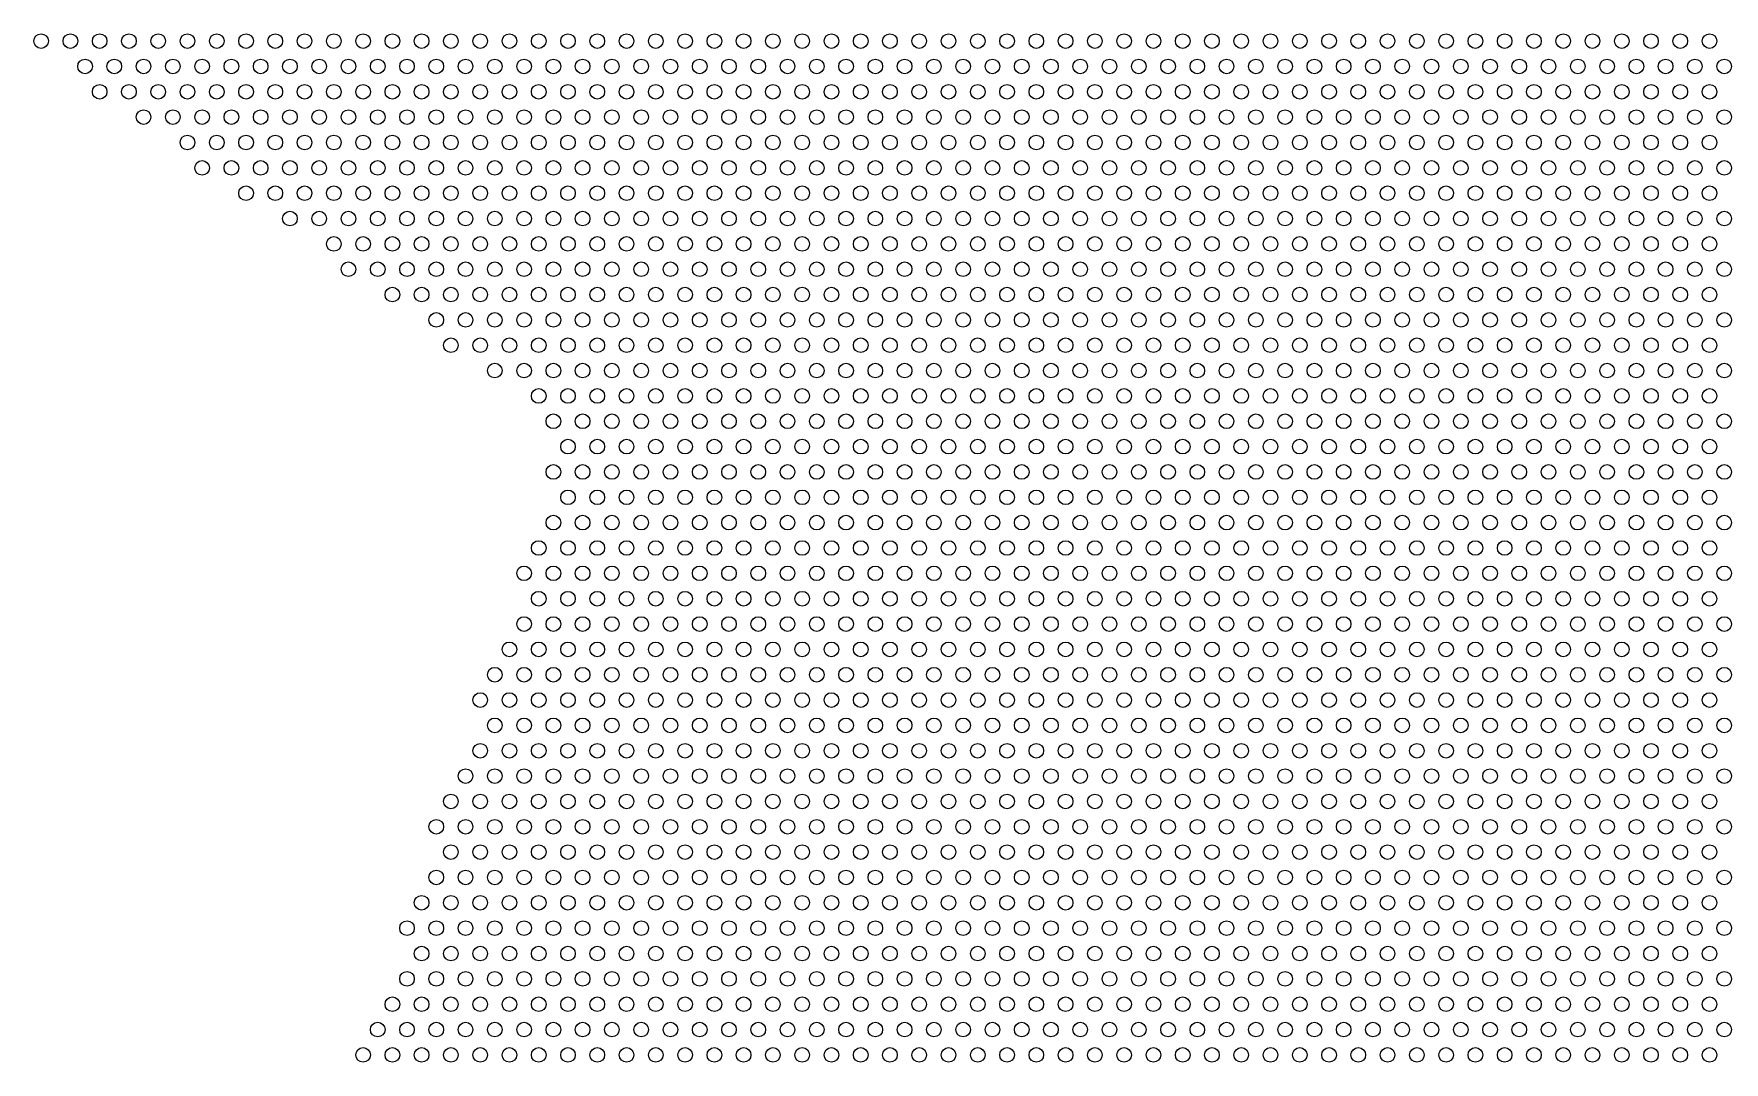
# Model space of a CAD drawing. Header units: millimetres. Extents: x -198 to 198, y 20 to 198.
# Drawn here: x -146.05 to -111.4, y 85.29 to 106.38 of the extents above; entities that cross this region are included whole.
import ezdxf

# ---------------------------------------------------------------- set-up
doc = ezdxf.new("R2010")
doc.units = ezdxf.units.MM
doc.layers.add('MechanicalLayers2', color=7, linetype='Continuous')

msp = doc.modelspace()

# ---------------------------------------------------------------- linework, layer by layer
at = {"layer": 'MechanicalLayers2'}
for centre in [(-145.9, 106.227), (-145.3, 106.227), (-144.7, 106.227), (-144.1, 106.227), (-143.5, 106.227), (-142.9, 106.227), (-142.3, 106.227), (-141.7, 106.227), (-141.1, 106.227), (-140.5, 106.227), (-139.9, 106.227), (-139.3, 106.227), (-138.7, 106.227), (-138.1, 106.227), (-137.5, 106.227), (-136.9, 106.227), (-136.3, 106.227), (-135.7, 106.227), (-135.1, 106.227), (-134.5, 106.227), (-133.9, 106.227), (-133.3, 106.227), (-132.7, 106.227), (-132.1, 106.227), (-131.5, 106.227), (-130.9, 106.227), (-130.3, 106.227), (-129.7, 106.227), (-129.1, 106.227), (-128.5, 106.227), (-127.9, 106.227), (-127.3, 106.227), (-126.7, 106.227), (-126.1, 106.227), (-125.5, 106.227), (-124.9, 106.227), (-124.3, 106.227), (-123.7, 106.227), (-123.1, 106.227), (-122.5, 106.227), (-121.9, 106.227), (-121.3, 106.227), (-120.7, 106.227), (-120.1, 106.227), (-119.5, 106.227), (-118.9, 106.227), (-118.3, 106.227), (-117.7, 106.227), (-117.1, 106.227), (-116.5, 106.227), (-115.9, 106.227), (-115.3, 106.227), (-114.7, 106.227), (-114.1, 106.227), (-113.5, 106.227), (-112.9, 106.227), (-112.3, 106.227), (-111.7, 106.227), (-145, 105.707), (-144.4, 105.707), (-143.8, 105.707), (-143.2, 105.707), (-142.6, 105.707), (-142, 105.707), (-141.4, 105.707), (-140.8, 105.707), (-140.2, 105.707), (-139.6, 105.707), (-139, 105.707), (-138.4, 105.707), (-137.8, 105.707), (-137.2, 105.707), (-136.6, 105.707), (-136, 105.707), (-135.4, 105.707), (-134.8, 105.707), (-134.2, 105.707), (-133.6, 105.707), (-133, 105.707), (-132.4, 105.707), (-131.8, 105.707), (-131.2, 105.707), (-130.6, 105.707), (-130, 105.707), (-129.4, 105.707), (-128.8, 105.707), (-128.2, 105.707), (-127.6, 105.707), (-127, 105.707), (-126.4, 105.707), (-125.8, 105.707), (-125.2, 105.707), (-124.6, 105.707), (-124, 105.707), (-123.4, 105.707), (-122.8, 105.707), (-122.2, 105.707), (-121.6, 105.707), (-121, 105.707), (-120.4, 105.707), (-119.8, 105.707), (-119.2, 105.707), (-118.6, 105.707), (-118, 105.707), (-117.4, 105.707), (-116.8, 105.707), (-116.2, 105.707), (-115.6, 105.707), (-115, 105.707), (-114.4, 105.707), (-113.8, 105.707), (-113.2, 105.707), (-112.6, 105.707), (-112, 105.707), (-111.4, 105.707), (-144.7, 105.187), (-144.1, 105.187), (-143.5, 105.187), (-142.9, 105.187), (-142.3, 105.187), (-141.7, 105.187), (-141.1, 105.187), (-140.5, 105.187), (-139.9, 105.187), (-139.3, 105.187), (-138.7, 105.187), (-138.1, 105.187), (-137.5, 105.187), (-136.9, 105.187), (-136.3, 105.187), (-135.7, 105.187), (-135.1, 105.187), (-134.5, 105.187), (-133.9, 105.187), (-133.3, 105.187), (-132.7, 105.187), (-132.1, 105.187), (-131.5, 105.187), (-130.9, 105.187), (-130.3, 105.187), (-129.7, 105.187), (-129.1, 105.187), (-128.5, 105.187), (-127.9, 105.187), (-127.3, 105.187), (-126.7, 105.187), (-126.1, 105.187), (-125.5, 105.187), (-124.9, 105.187), (-124.3, 105.187), (-123.7, 105.187), (-123.1, 105.187), (-122.5, 105.187), (-121.9, 105.187), (-121.3, 105.187), (-120.7, 105.187), (-120.1, 105.187), (-119.5, 105.187), (-118.9, 105.187), (-118.3, 105.187), (-117.7, 105.187), (-117.1, 105.187), (-116.5, 105.187), (-115.9, 105.187), (-115.3, 105.187), (-114.7, 105.187), (-114.1, 105.187), (-113.5, 105.187), (-112.9, 105.187), (-112.3, 105.187), (-111.7, 105.187), (-143.8, 104.668), (-143.2, 104.668), (-142.6, 104.668), (-142, 104.668), (-141.4, 104.668), (-140.8, 104.668), (-140.2, 104.668), (-139.6, 104.668), (-139, 104.668), (-138.4, 104.668), (-137.8, 104.668), (-137.2, 104.668), (-136.6, 104.668), (-136, 104.668), (-135.4, 104.668), (-134.8, 104.668), (-134.2, 104.668), (-133.6, 104.668), (-133, 104.668), (-132.4, 104.668), (-131.8, 104.668), (-131.2, 104.668), (-130.6, 104.668), (-130, 104.668), (-129.4, 104.668), (-128.8, 104.668), (-128.2, 104.668), (-127.6, 104.668), (-127, 104.668), (-126.4, 104.668), (-125.8, 104.668), (-125.2, 104.668), (-124.6, 104.668), (-124, 104.668), (-123.4, 104.668), (-122.8, 104.668), (-122.2, 104.668), (-121.6, 104.668), (-121, 104.668), (-120.4, 104.668), (-119.8, 104.668), (-119.2, 104.668), (-118.6, 104.668), (-118, 104.668), (-117.4, 104.668), (-116.8, 104.668), (-116.2, 104.668), (-115.6, 104.668), (-115, 104.668), (-114.4, 104.668), (-113.8, 104.668), (-113.2, 104.668), (-112.6, 104.668), (-112, 104.668), (-111.4, 104.668), (-142.9, 104.148), (-142.3, 104.148), (-141.7, 104.148), (-141.1, 104.148), (-140.5, 104.148), (-139.9, 104.148), (-139.3, 104.148), (-138.7, 104.148), (-138.1, 104.148), (-137.5, 104.148), (-136.9, 104.148), (-136.3, 104.148), (-135.7, 104.148), (-135.1, 104.148), (-134.5, 104.148), (-133.9, 104.148), (-133.3, 104.148), (-132.7, 104.148), (-132.1, 104.148), (-131.5, 104.148), (-130.9, 104.148), (-130.3, 104.148), (-129.7, 104.148), (-129.1, 104.148), (-128.5, 104.148), (-127.9, 104.148), (-127.3, 104.148), (-126.7, 104.148), (-126.1, 104.148), (-125.5, 104.148), (-124.9, 104.148), (-124.3, 104.148), (-123.7, 104.148), (-123.1, 104.148), (-122.5, 104.148), (-121.9, 104.148), (-121.3, 104.148), (-120.7, 104.148), (-120.1, 104.148), (-119.5, 104.148), (-118.9, 104.148), (-118.3, 104.148), (-117.7, 104.148), (-117.1, 104.148), (-116.5, 104.148), (-115.9, 104.148), (-115.3, 104.148), (-114.7, 104.148), (-114.1, 104.148), (-113.5, 104.148), (-112.9, 104.148), (-112.3, 104.148), (-111.7, 104.148), (-142.6, 103.628), (-142, 103.628), (-141.4, 103.628), (-140.8, 103.628), (-140.2, 103.628), (-139.6, 103.628), (-139, 103.628), (-138.4, 103.628), (-137.8, 103.628), (-137.2, 103.628), (-136.6, 103.628), (-136, 103.628), (-135.4, 103.628), (-134.8, 103.628), (-134.2, 103.628), (-133.6, 103.628), (-133, 103.628), (-132.4, 103.628), (-131.8, 103.628), (-131.2, 103.628), (-130.6, 103.628), (-130, 103.628), (-129.4, 103.628), (-128.8, 103.628), (-128.2, 103.628), (-127.6, 103.628), (-127, 103.628), (-126.4, 103.628), (-125.8, 103.628), (-125.2, 103.628), (-124.6, 103.628), (-124, 103.628), (-123.4, 103.628), (-122.8, 103.628), (-122.2, 103.628), (-121.6, 103.628), (-121, 103.628), (-120.4, 103.628), (-119.8, 103.628), (-119.2, 103.628), (-118.6, 103.628), (-118, 103.628), (-117.4, 103.628), (-116.8, 103.628), (-116.2, 103.628), (-115.6, 103.628), (-115, 103.628), (-114.4, 103.628), (-113.8, 103.628), (-113.2, 103.628), (-112.6, 103.628), (-112, 103.628), (-111.4, 103.628), (-141.7, 103.109), (-141.1, 103.109), (-140.5, 103.109), (-139.9, 103.109), (-139.3, 103.109), (-138.7, 103.109), (-138.1, 103.109), (-137.5, 103.109), (-136.9, 103.109), (-136.3, 103.109), (-135.7, 103.109), (-135.1, 103.109), (-134.5, 103.109), (-133.9, 103.109), (-133.3, 103.109), (-132.7, 103.109), (-132.1, 103.109), (-131.5, 103.109), (-130.9, 103.109), (-130.3, 103.109), (-129.7, 103.109), (-129.1, 103.109), (-128.5, 103.109), (-127.9, 103.109), (-127.3, 103.109), (-126.7, 103.109), (-126.1, 103.109), (-125.5, 103.109), (-124.9, 103.109), (-124.3, 103.109), (-123.7, 103.109), (-123.1, 103.109), (-122.5, 103.109), (-121.9, 103.109), (-121.3, 103.109), (-120.7, 103.109), (-120.1, 103.109), (-119.5, 103.109), (-118.9, 103.109), (-118.3, 103.109), (-117.7, 103.109), (-117.1, 103.109), (-116.5, 103.109), (-115.9, 103.109), (-115.3, 103.109), (-114.7, 103.109), (-114.1, 103.109), (-113.5, 103.109), (-112.9, 103.109), (-112.3, 103.109), (-111.7, 103.109), (-140.8, 102.589), (-140.2, 102.589), (-139.6, 102.589), (-139, 102.589), (-138.4, 102.589), (-137.8, 102.589), (-137.2, 102.589), (-136.6, 102.589), (-136, 102.589), (-135.4, 102.589), (-134.8, 102.589), (-134.2, 102.589), (-133.6, 102.589), (-133, 102.589), (-132.4, 102.589), (-131.8, 102.589), (-131.2, 102.589), (-130.6, 102.589), (-130, 102.589), (-129.4, 102.589), (-128.8, 102.589), (-128.2, 102.589), (-127.6, 102.589), (-127, 102.589), (-126.4, 102.589), (-125.8, 102.589), (-125.2, 102.589), (-124.6, 102.589), (-124, 102.589), (-123.4, 102.589), (-122.8, 102.589), (-122.2, 102.589), (-121.6, 102.589), (-121, 102.589), (-120.4, 102.589), (-119.8, 102.589), (-119.2, 102.589), (-118.6, 102.589), (-118, 102.589), (-117.4, 102.589), (-116.8, 102.589), (-116.2, 102.589), (-115.6, 102.589), (-115, 102.589), (-114.4, 102.589), (-113.8, 102.589), (-113.2, 102.589), (-112.6, 102.589), (-112, 102.589), (-111.4, 102.589), (-139.9, 102.07), (-139.3, 102.07), (-138.7, 102.07), (-138.1, 102.07), (-137.5, 102.07), (-136.9, 102.07), (-136.3, 102.07), (-135.7, 102.07), (-135.1, 102.07), (-134.5, 102.07), (-133.9, 102.07), (-133.3, 102.07), (-132.7, 102.07), (-132.1, 102.07), (-131.5, 102.07), (-130.9, 102.07), (-130.3, 102.07), (-129.7, 102.07), (-129.1, 102.07), (-128.5, 102.07), (-127.9, 102.07), (-127.3, 102.07), (-126.7, 102.07), (-126.1, 102.07), (-125.5, 102.07), (-124.9, 102.07), (-124.3, 102.07), (-123.7, 102.07), (-123.1, 102.07), (-122.5, 102.07), (-121.9, 102.07), (-121.3, 102.07), (-120.7, 102.07), (-120.1, 102.07), (-119.5, 102.07), (-118.9, 102.07), (-118.3, 102.07), (-117.7, 102.07), (-117.1, 102.07), (-116.5, 102.07), (-115.9, 102.07), (-115.3, 102.07), (-114.7, 102.07), (-114.1, 102.07), (-113.5, 102.07), (-112.9, 102.07), (-112.3, 102.07), (-111.7, 102.07), (-139.6, 101.55), (-139, 101.55), (-138.4, 101.55), (-137.8, 101.55), (-137.2, 101.55), (-136.6, 101.55), (-136, 101.55), (-135.4, 101.55), (-134.8, 101.55), (-134.2, 101.55), (-133.6, 101.55), (-133, 101.55), (-132.4, 101.55), (-131.8, 101.55), (-131.2, 101.55), (-130.6, 101.55), (-130, 101.55), (-129.4, 101.55), (-128.8, 101.55), (-128.2, 101.55), (-127.6, 101.55), (-127, 101.55), (-126.4, 101.55), (-125.8, 101.55), (-125.2, 101.55), (-124.6, 101.55), (-124, 101.55), (-123.4, 101.55), (-122.8, 101.55), (-122.2, 101.55), (-121.6, 101.55), (-121, 101.55), (-120.4, 101.55), (-119.8, 101.55), (-119.2, 101.55), (-118.6, 101.55), (-118, 101.55), (-117.4, 101.55), (-116.8, 101.55), (-116.2, 101.55), (-115.6, 101.55), (-115, 101.55), (-114.4, 101.55), (-113.8, 101.55), (-113.2, 101.55), (-112.6, 101.55), (-112, 101.55), (-111.4, 101.55), (-138.7, 101.03), (-138.1, 101.03), (-137.5, 101.03), (-136.9, 101.03), (-136.3, 101.03), (-135.7, 101.03), (-135.1, 101.03), (-134.5, 101.03), (-133.9, 101.03), (-133.3, 101.03), (-132.7, 101.03), (-132.1, 101.03), (-131.5, 101.03), (-130.9, 101.03), (-130.3, 101.03), (-129.7, 101.03), (-129.1, 101.03), (-128.5, 101.03), (-127.9, 101.03), (-127.3, 101.03), (-126.7, 101.03), (-126.1, 101.03), (-125.5, 101.03), (-124.9, 101.03), (-124.3, 101.03), (-123.7, 101.03), (-123.1, 101.03), (-122.5, 101.03), (-121.9, 101.03), (-121.3, 101.03), (-120.7, 101.03), (-120.1, 101.03), (-119.5, 101.03), (-118.9, 101.03), (-118.3, 101.03), (-117.7, 101.03), (-117.1, 101.03), (-116.5, 101.03), (-115.9, 101.03), (-115.3, 101.03), (-114.7, 101.03), (-114.1, 101.03), (-113.5, 101.03), (-112.9, 101.03), (-112.3, 101.03), (-111.7, 101.03), (-137.8, 100.511), (-137.2, 100.511), (-136.6, 100.511), (-136, 100.511), (-135.4, 100.511), (-134.8, 100.511), (-134.2, 100.511), (-133.6, 100.511), (-133, 100.511), (-132.4, 100.511), (-131.8, 100.511), (-131.2, 100.511), (-130.6, 100.511), (-130, 100.511), (-129.4, 100.511), (-128.8, 100.511), (-128.2, 100.511), (-127.6, 100.511), (-127, 100.511), (-126.4, 100.511), (-125.8, 100.511), (-125.2, 100.511), (-124.6, 100.511), (-124, 100.511), (-123.4, 100.511), (-122.8, 100.511), (-122.2, 100.511), (-121.6, 100.511), (-121, 100.511), (-120.4, 100.511), (-119.8, 100.511), (-119.2, 100.511), (-118.6, 100.511), (-118, 100.511), (-117.4, 100.511), (-116.8, 100.511), (-116.2, 100.511), (-115.6, 100.511), (-115, 100.511), (-114.4, 100.511), (-113.8, 100.511), (-113.2, 100.511), (-112.6, 100.511), (-112, 100.511), (-111.4, 100.511), (-137.5, 99.991), (-136.9, 99.991), (-136.3, 99.991), (-135.7, 99.991), (-135.1, 99.991), (-134.5, 99.991), (-133.9, 99.991), (-133.3, 99.991), (-132.7, 99.991), (-132.1, 99.991), (-131.5, 99.991), (-130.9, 99.991), (-130.3, 99.991), (-129.7, 99.991), (-129.1, 99.991), (-128.5, 99.991), (-127.9, 99.991), (-127.3, 99.991), (-126.7, 99.991), (-126.1, 99.991), (-125.5, 99.991), (-124.9, 99.991), (-124.3, 99.991), (-123.7, 99.991), (-123.1, 99.991), (-122.5, 99.991), (-121.9, 99.991), (-121.3, 99.991), (-120.7, 99.991), (-120.1, 99.991), (-119.5, 99.991), (-118.9, 99.991), (-118.3, 99.991), (-117.7, 99.991), (-117.1, 99.991), (-116.5, 99.991), (-115.9, 99.991), (-115.3, 99.991), (-114.7, 99.991), (-114.1, 99.991), (-113.5, 99.991), (-112.9, 99.991), (-112.3, 99.991), (-111.7, 99.991), (-136.6, 99.472), (-136, 99.472), (-135.4, 99.472), (-134.8, 99.472), (-134.2, 99.472), (-133.6, 99.472), (-133, 99.472), (-132.4, 99.472), (-131.8, 99.472), (-131.2, 99.472), (-130.6, 99.472), (-130, 99.472), (-129.4, 99.472), (-128.8, 99.472), (-128.2, 99.472), (-127.6, 99.472), (-127, 99.472), (-126.4, 99.472), (-125.8, 99.472), (-125.2, 99.472), (-124.6, 99.472), (-124, 99.472), (-123.4, 99.472), (-122.8, 99.472), (-122.2, 99.472), (-121.6, 99.472), (-121, 99.472), (-120.4, 99.472), (-119.8, 99.472), (-119.2, 99.472), (-118.6, 99.472), (-118, 99.472), (-117.4, 99.472), (-116.8, 99.472), (-116.2, 99.472), (-115.6, 99.472), (-115, 99.472), (-114.4, 99.472), (-113.8, 99.472), (-113.2, 99.472), (-112.6, 99.472), (-112, 99.472), (-111.4, 99.472), (-135.7, 98.952), (-135.1, 98.952), (-134.5, 98.952), (-133.9, 98.952), (-133.3, 98.952), (-132.7, 98.952), (-132.1, 98.952), (-131.5, 98.952), (-130.9, 98.952), (-130.3, 98.952), (-129.7, 98.952), (-129.1, 98.952), (-128.5, 98.952), (-127.9, 98.952), (-127.3, 98.952), (-126.7, 98.952), (-126.1, 98.952), (-125.5, 98.952), (-124.9, 98.952), (-124.3, 98.952), (-123.7, 98.952), (-123.1, 98.952), (-122.5, 98.952), (-121.9, 98.952), (-121.3, 98.952), (-120.7, 98.952), (-120.1, 98.952), (-119.5, 98.952), (-118.9, 98.952), (-118.3, 98.952), (-117.7, 98.952), (-117.1, 98.952), (-116.5, 98.952), (-115.9, 98.952), (-115.3, 98.952), (-114.7, 98.952), (-114.1, 98.952), (-113.5, 98.952), (-112.9, 98.952), (-112.3, 98.952), (-111.7, 98.952), (-135.4, 98.432), (-134.8, 98.432), (-134.2, 98.432), (-133.6, 98.432), (-133, 98.432), (-132.4, 98.432), (-131.8, 98.432), (-131.2, 98.432), (-130.6, 98.432), (-130, 98.432), (-129.4, 98.432), (-128.8, 98.432), (-128.2, 98.432), (-127.6, 98.432), (-127, 98.432), (-126.4, 98.432), (-125.8, 98.432), (-125.2, 98.432), (-124.6, 98.432), (-124, 98.432), (-123.4, 98.432), (-122.8, 98.432), (-122.2, 98.432), (-121.6, 98.432), (-121, 98.432), (-120.4, 98.432), (-119.8, 98.432), (-119.2, 98.432), (-118.6, 98.432), (-118, 98.432), (-117.4, 98.432), (-116.8, 98.432), (-116.2, 98.432), (-115.6, 98.432), (-115, 98.432), (-114.4, 98.432), (-113.8, 98.432), (-113.2, 98.432), (-112.6, 98.432), (-112, 98.432), (-111.4, 98.432), (-135.1, 97.913), (-134.5, 97.913), (-133.9, 97.913), (-133.3, 97.913), (-132.7, 97.913), (-132.1, 97.913), (-131.5, 97.913), (-130.9, 97.913), (-130.3, 97.913), (-129.7, 97.913), (-129.1, 97.913), (-128.5, 97.913), (-127.9, 97.913), (-127.3, 97.913), (-126.7, 97.913), (-126.1, 97.913), (-125.5, 97.913), (-124.9, 97.913), (-124.3, 97.913), (-123.7, 97.913), (-123.1, 97.913), (-122.5, 97.913), (-121.9, 97.913), (-121.3, 97.913), (-120.7, 97.913), (-120.1, 97.913), (-119.5, 97.913), (-118.9, 97.913), (-118.3, 97.913), (-117.7, 97.913), (-117.1, 97.913), (-116.5, 97.913), (-115.9, 97.913), (-115.3, 97.913), (-114.7, 97.913), (-114.1, 97.913), (-113.5, 97.913), (-112.9, 97.913), (-112.3, 97.913), (-111.7, 97.913), (-135.4, 97.393), (-134.8, 97.393), (-134.2, 97.393), (-133.6, 97.393), (-133, 97.393), (-132.4, 97.393), (-131.8, 97.393), (-131.2, 97.393), (-130.6, 97.393), (-130, 97.393), (-129.4, 97.393), (-128.8, 97.393), (-128.2, 97.393), (-127.6, 97.393), (-127, 97.393), (-126.4, 97.393), (-125.8, 97.393), (-125.2, 97.393), (-124.6, 97.393), (-124, 97.393), (-123.4, 97.393), (-122.8, 97.393), (-122.2, 97.393), (-121.6, 97.393), (-121, 97.393), (-120.4, 97.393), (-119.8, 97.393), (-119.2, 97.393), (-118.6, 97.393), (-118, 97.393), (-117.4, 97.393), (-116.8, 97.393), (-116.2, 97.393), (-115.6, 97.393), (-115, 97.393), (-114.4, 97.393), (-113.8, 97.393), (-113.2, 97.393), (-112.6, 97.393), (-112, 97.393), (-111.4, 97.393), (-135.1, 96.873), (-134.5, 96.873), (-133.9, 96.873), (-133.3, 96.873), (-132.7, 96.873), (-132.1, 96.873), (-131.5, 96.873), (-130.9, 96.873), (-130.3, 96.873), (-129.7, 96.873), (-129.1, 96.873), (-128.5, 96.873), (-127.9, 96.873), (-127.3, 96.873), (-126.7, 96.873), (-126.1, 96.873), (-125.5, 96.873), (-124.9, 96.873), (-124.3, 96.873), (-123.7, 96.873), (-123.1, 96.873), (-122.5, 96.873), (-121.9, 96.873), (-121.3, 96.873), (-120.7, 96.873), (-120.1, 96.873), (-119.5, 96.873), (-118.9, 96.873), (-118.3, 96.873), (-117.7, 96.873), (-117.1, 96.873), (-116.5, 96.873), (-115.9, 96.873), (-115.3, 96.873), (-114.7, 96.873), (-114.1, 96.873), (-113.5, 96.873), (-112.9, 96.873), (-112.3, 96.873), (-111.7, 96.873), (-135.4, 96.354), (-134.8, 96.354), (-134.2, 96.354), (-133.6, 96.354), (-133, 96.354), (-132.4, 96.354), (-131.8, 96.354), (-131.2, 96.354), (-130.6, 96.354), (-130, 96.354), (-129.4, 96.354), (-128.8, 96.354), (-128.2, 96.354), (-127.6, 96.354), (-127, 96.354), (-126.4, 96.354), (-125.8, 96.354), (-125.2, 96.354), (-124.6, 96.354), (-124, 96.354), (-123.4, 96.354), (-122.8, 96.354), (-122.2, 96.354), (-121.6, 96.354), (-121, 96.354), (-120.4, 96.354), (-119.8, 96.354), (-119.2, 96.354), (-118.6, 96.354), (-118, 96.354), (-117.4, 96.354), (-116.8, 96.354), (-116.2, 96.354), (-115.6, 96.354), (-115, 96.354), (-114.4, 96.354), (-113.8, 96.354), (-113.2, 96.354), (-112.6, 96.354), (-112, 96.354), (-111.4, 96.354), (-135.7, 95.834), (-135.1, 95.834), (-134.5, 95.834), (-133.9, 95.834), (-133.3, 95.834), (-132.7, 95.834), (-132.1, 95.834), (-131.5, 95.834), (-130.9, 95.834), (-130.3, 95.834), (-129.7, 95.834), (-129.1, 95.834), (-128.5, 95.834), (-127.9, 95.834), (-127.3, 95.834), (-126.7, 95.834), (-126.1, 95.834), (-125.5, 95.834), (-124.9, 95.834), (-124.3, 95.834), (-123.7, 95.834), (-123.1, 95.834), (-122.5, 95.834), (-121.9, 95.834), (-121.3, 95.834), (-120.7, 95.834), (-120.1, 95.834), (-119.5, 95.834), (-118.9, 95.834), (-118.3, 95.834), (-117.7, 95.834), (-117.1, 95.834), (-116.5, 95.834), (-115.9, 95.834), (-115.3, 95.834), (-114.7, 95.834), (-114.1, 95.834), (-113.5, 95.834), (-112.9, 95.834), (-112.3, 95.834), (-111.7, 95.834), (-136, 95.315), (-135.4, 95.315), (-134.8, 95.315), (-134.2, 95.315), (-133.6, 95.315), (-133, 95.315), (-132.4, 95.315), (-131.8, 95.315), (-131.2, 95.315), (-130.6, 95.315), (-130, 95.315), (-129.4, 95.315), (-128.8, 95.315), (-128.2, 95.315), (-127.6, 95.315), (-127, 95.315), (-126.4, 95.315), (-125.8, 95.315), (-125.2, 95.315), (-124.6, 95.315), (-124, 95.315), (-123.4, 95.315), (-122.8, 95.315), (-122.2, 95.315), (-121.6, 95.315), (-121, 95.315), (-120.4, 95.315), (-119.8, 95.315), (-119.2, 95.315), (-118.6, 95.315), (-118, 95.315), (-117.4, 95.315), (-116.8, 95.315), (-116.2, 95.315), (-115.6, 95.315), (-115, 95.315), (-114.4, 95.315), (-113.8, 95.315), (-113.2, 95.315), (-112.6, 95.315), (-112, 95.315), (-111.4, 95.315), (-135.7, 94.795), (-135.1, 94.795), (-134.5, 94.795), (-133.9, 94.795), (-133.3, 94.795), (-132.7, 94.795), (-132.1, 94.795), (-131.5, 94.795), (-130.9, 94.795), (-130.3, 94.795), (-129.7, 94.795), (-129.1, 94.795), (-128.5, 94.795), (-127.9, 94.795), (-127.3, 94.795), (-126.7, 94.795), (-126.1, 94.795), (-125.5, 94.795), (-124.9, 94.795), (-124.3, 94.795), (-123.7, 94.795), (-123.1, 94.795), (-122.5, 94.795), (-121.9, 94.795), (-121.3, 94.795), (-120.7, 94.795), (-120.1, 94.795), (-119.5, 94.795), (-118.9, 94.795), (-118.3, 94.795), (-117.7, 94.795), (-117.1, 94.795), (-116.5, 94.795), (-115.9, 94.795), (-115.3, 94.795), (-114.7, 94.795), (-114.1, 94.795), (-113.5, 94.795), (-112.9, 94.795), (-112.3, 94.795), (-111.7, 94.795), (-136, 94.275), (-135.4, 94.275), (-134.8, 94.275), (-134.2, 94.275), (-133.6, 94.275), (-133, 94.275), (-132.4, 94.275), (-131.8, 94.275), (-131.2, 94.275), (-130.6, 94.275), (-130, 94.275), (-129.4, 94.275), (-128.8, 94.275), (-128.2, 94.275), (-127.6, 94.275), (-127, 94.275), (-126.4, 94.275), (-125.8, 94.275), (-125.2, 94.275), (-124.6, 94.275), (-124, 94.275), (-123.4, 94.275), (-122.8, 94.275), (-122.2, 94.275), (-121.6, 94.275), (-121, 94.275), (-120.4, 94.275), (-119.8, 94.275), (-119.2, 94.275), (-118.6, 94.275), (-118, 94.275), (-117.4, 94.275), (-116.8, 94.275), (-116.2, 94.275), (-115.6, 94.275), (-115, 94.275), (-114.4, 94.275), (-113.8, 94.275), (-113.2, 94.275), (-112.6, 94.275), (-112, 94.275), (-111.4, 94.275), (-136.3, 93.756), (-135.7, 93.756), (-135.1, 93.756), (-134.5, 93.756), (-133.9, 93.756), (-133.3, 93.756), (-132.7, 93.756), (-132.1, 93.756), (-131.5, 93.756), (-130.9, 93.756), (-130.3, 93.756), (-129.7, 93.756), (-129.1, 93.756), (-128.5, 93.756), (-127.9, 93.756), (-127.3, 93.756), (-126.7, 93.756), (-126.1, 93.756), (-125.5, 93.756), (-124.9, 93.756), (-124.3, 93.756), (-123.7, 93.756), (-123.1, 93.756), (-122.5, 93.756), (-121.9, 93.756), (-121.3, 93.756), (-120.7, 93.756), (-120.1, 93.756), (-119.5, 93.756), (-118.9, 93.756), (-118.3, 93.756), (-117.7, 93.756), (-117.1, 93.756), (-116.5, 93.756), (-115.9, 93.756), (-115.3, 93.756), (-114.7, 93.756), (-114.1, 93.756), (-113.5, 93.756), (-112.9, 93.756), (-112.3, 93.756), (-111.7, 93.756), (-136.6, 93.236), (-136, 93.236), (-135.4, 93.236), (-134.8, 93.236), (-134.2, 93.236), (-133.6, 93.236), (-133, 93.236), (-132.4, 93.236), (-131.8, 93.236), (-131.2, 93.236), (-130.6, 93.236), (-130, 93.236), (-129.4, 93.236), (-128.8, 93.236), (-128.2, 93.236), (-127.6, 93.236), (-127, 93.236), (-126.4, 93.236), (-125.8, 93.236), (-125.2, 93.236), (-124.6, 93.236), (-124, 93.236), (-123.4, 93.236), (-122.8, 93.236), (-122.2, 93.236), (-121.6, 93.236), (-121, 93.236), (-120.4, 93.236), (-119.8, 93.236), (-119.2, 93.236), (-118.6, 93.236), (-118, 93.236), (-117.4, 93.236), (-116.8, 93.236), (-116.2, 93.236), (-115.6, 93.236), (-115, 93.236), (-114.4, 93.236), (-113.8, 93.236), (-113.2, 93.236), (-112.6, 93.236), (-112, 93.236), (-111.4, 93.236), (-136.9, 92.717), (-136.3, 92.717), (-135.7, 92.717), (-135.1, 92.717), (-134.5, 92.717), (-133.9, 92.717), (-133.3, 92.717), (-132.7, 92.717), (-132.1, 92.717), (-131.5, 92.717), (-130.9, 92.717), (-130.3, 92.717), (-129.7, 92.717), (-129.1, 92.717), (-128.5, 92.717), (-127.9, 92.717), (-127.3, 92.717), (-126.7, 92.717), (-126.1, 92.717), (-125.5, 92.717), (-124.9, 92.717), (-124.3, 92.717), (-123.7, 92.717), (-123.1, 92.717), (-122.5, 92.717), (-121.9, 92.717), (-121.3, 92.717), (-120.7, 92.717), (-120.1, 92.717), (-119.5, 92.717), (-118.9, 92.717), (-118.3, 92.717), (-117.7, 92.717), (-117.1, 92.717), (-116.5, 92.717), (-115.9, 92.717), (-115.3, 92.717), (-114.7, 92.717), (-114.1, 92.717), (-113.5, 92.717), (-112.9, 92.717), (-112.3, 92.717), (-111.7, 92.717), (-136.6, 92.197), (-136, 92.197), (-135.4, 92.197), (-134.8, 92.197), (-134.2, 92.197), (-133.6, 92.197), (-133, 92.197), (-132.4, 92.197), (-131.8, 92.197), (-131.2, 92.197), (-130.6, 92.197), (-130, 92.197), (-129.4, 92.197), (-128.8, 92.197), (-128.2, 92.197), (-127.6, 92.197), (-127, 92.197), (-126.4, 92.197), (-125.8, 92.197), (-125.2, 92.197), (-124.6, 92.197), (-124, 92.197), (-123.4, 92.197), (-122.8, 92.197), (-122.2, 92.197), (-121.6, 92.197), (-121, 92.197), (-120.4, 92.197), (-119.8, 92.197), (-119.2, 92.197), (-118.6, 92.197), (-118, 92.197), (-117.4, 92.197), (-116.8, 92.197), (-116.2, 92.197), (-115.6, 92.197), (-115, 92.197), (-114.4, 92.197), (-113.8, 92.197), (-113.2, 92.197), (-112.6, 92.197), (-112, 92.197), (-111.4, 92.197), (-136.9, 91.677), (-136.3, 91.677), (-135.7, 91.677), (-135.1, 91.677), (-134.5, 91.677), (-133.9, 91.677), (-133.3, 91.677), (-132.7, 91.677), (-132.1, 91.677), (-131.5, 91.677), (-130.9, 91.677), (-130.3, 91.677), (-129.7, 91.677), (-129.1, 91.677), (-128.5, 91.677), (-127.9, 91.677), (-127.3, 91.677), (-126.7, 91.677), (-126.1, 91.677), (-125.5, 91.677), (-124.9, 91.677), (-124.3, 91.677), (-123.7, 91.677), (-123.1, 91.677), (-122.5, 91.677), (-121.9, 91.677), (-121.3, 91.677), (-120.7, 91.677), (-120.1, 91.677), (-119.5, 91.677), (-118.9, 91.677), (-118.3, 91.677), (-117.7, 91.677), (-117.1, 91.677), (-116.5, 91.677), (-115.9, 91.677), (-115.3, 91.677), (-114.7, 91.677), (-114.1, 91.677), (-113.5, 91.677), (-112.9, 91.677), (-112.3, 91.677), (-111.7, 91.677), (-137.2, 91.158), (-136.6, 91.158), (-136, 91.158), (-135.4, 91.158), (-134.8, 91.158), (-134.2, 91.158), (-133.6, 91.158), (-133, 91.158), (-132.4, 91.158), (-131.8, 91.158), (-131.2, 91.158), (-130.6, 91.158), (-130, 91.158), (-129.4, 91.158), (-128.8, 91.158), (-128.2, 91.158), (-127.6, 91.158), (-127, 91.158), (-126.4, 91.158), (-125.8, 91.158), (-125.2, 91.158), (-124.6, 91.158), (-124, 91.158), (-123.4, 91.158), (-122.8, 91.158), (-122.2, 91.158), (-121.6, 91.158), (-121, 91.158), (-120.4, 91.158), (-119.8, 91.158), (-119.2, 91.158), (-118.6, 91.158), (-118, 91.158), (-117.4, 91.158), (-116.8, 91.158), (-116.2, 91.158), (-115.6, 91.158), (-115, 91.158), (-114.4, 91.158), (-113.8, 91.158), (-113.2, 91.158), (-112.6, 91.158), (-112, 91.158), (-111.4, 91.158), (-137.5, 90.638), (-136.9, 90.638), (-136.3, 90.638), (-135.7, 90.638), (-135.1, 90.638), (-134.5, 90.638), (-133.9, 90.638), (-133.3, 90.638), (-132.7, 90.638), (-132.1, 90.638), (-131.5, 90.638), (-130.9, 90.638), (-130.3, 90.638), (-129.7, 90.638), (-129.1, 90.638), (-128.5, 90.638), (-127.9, 90.638), (-127.3, 90.638), (-126.7, 90.638), (-126.1, 90.638), (-125.5, 90.638), (-124.9, 90.638), (-124.3, 90.638), (-123.7, 90.638), (-123.1, 90.638), (-122.5, 90.638), (-121.9, 90.638), (-121.3, 90.638), (-120.7, 90.638), (-120.1, 90.638), (-119.5, 90.638), (-118.9, 90.638), (-118.3, 90.638), (-117.7, 90.638), (-117.1, 90.638), (-116.5, 90.638), (-115.9, 90.638), (-115.3, 90.638), (-114.7, 90.638), (-114.1, 90.638), (-113.5, 90.638), (-112.9, 90.638), (-112.3, 90.638), (-111.7, 90.638), (-137.8, 90.118), (-137.2, 90.118), (-136.6, 90.118), (-136, 90.118), (-135.4, 90.118), (-134.8, 90.118), (-134.2, 90.118), (-133.6, 90.118), (-133, 90.118), (-132.4, 90.118), (-131.8, 90.118), (-131.2, 90.118), (-130.6, 90.118), (-130, 90.118), (-129.4, 90.118), (-128.8, 90.118), (-128.2, 90.118), (-127.6, 90.118), (-127, 90.118), (-126.4, 90.118), (-125.8, 90.118), (-125.2, 90.118), (-124.6, 90.118), (-124, 90.118), (-123.4, 90.118), (-122.8, 90.118), (-122.2, 90.118), (-121.6, 90.118), (-121, 90.118), (-120.4, 90.118), (-119.8, 90.118), (-119.2, 90.118), (-118.6, 90.118), (-118, 90.118), (-117.4, 90.118), (-116.8, 90.118), (-116.2, 90.118), (-115.6, 90.118), (-115, 90.118), (-114.4, 90.118), (-113.8, 90.118), (-113.2, 90.118), (-112.6, 90.118), (-112, 90.118), (-111.4, 90.118), (-137.5, 89.599), (-136.9, 89.599), (-136.3, 89.599), (-135.7, 89.599), (-135.1, 89.599), (-134.5, 89.599), (-133.9, 89.599), (-133.3, 89.599), (-132.7, 89.599), (-132.1, 89.599), (-131.5, 89.599), (-130.9, 89.599), (-130.3, 89.599), (-129.7, 89.599), (-129.1, 89.599), (-128.5, 89.599), (-127.9, 89.599), (-127.3, 89.599), (-126.7, 89.599), (-126.1, 89.599), (-125.5, 89.599), (-124.9, 89.599), (-124.3, 89.599), (-123.7, 89.599), (-123.1, 89.599), (-122.5, 89.599), (-121.9, 89.599), (-121.3, 89.599), (-120.7, 89.599), (-120.1, 89.599), (-119.5, 89.599), (-118.9, 89.599), (-118.3, 89.599), (-117.7, 89.599), (-117.1, 89.599), (-116.5, 89.599), (-115.9, 89.599), (-115.3, 89.599), (-114.7, 89.599), (-114.1, 89.599), (-113.5, 89.599), (-112.9, 89.599), (-112.3, 89.599), (-111.7, 89.599), (-137.8, 89.079), (-137.2, 89.079), (-136.6, 89.079), (-136, 89.079), (-135.4, 89.079), (-134.8, 89.079), (-134.2, 89.079), (-133.6, 89.079), (-133, 89.079), (-132.4, 89.079), (-131.8, 89.079), (-131.2, 89.079), (-130.6, 89.079), (-130, 89.079), (-129.4, 89.079), (-128.8, 89.079), (-128.2, 89.079), (-127.6, 89.079), (-127, 89.079), (-126.4, 89.079), (-125.8, 89.079), (-125.2, 89.079), (-124.6, 89.079), (-124, 89.079), (-123.4, 89.079), (-122.8, 89.079), (-122.2, 89.079), (-121.6, 89.079), (-121, 89.079), (-120.4, 89.079), (-119.8, 89.079), (-119.2, 89.079), (-118.6, 89.079), (-118, 89.079), (-117.4, 89.079), (-116.8, 89.079), (-116.2, 89.079), (-115.6, 89.079), (-115, 89.079), (-114.4, 89.079), (-113.8, 89.079), (-113.2, 89.079), (-112.6, 89.079), (-112, 89.079), (-111.4, 89.079), (-138.1, 88.56), (-137.5, 88.56), (-136.9, 88.56), (-136.3, 88.56), (-135.7, 88.56), (-135.1, 88.56), (-134.5, 88.56), (-133.9, 88.56), (-133.3, 88.56), (-132.7, 88.56), (-132.1, 88.56), (-131.5, 88.56), (-130.9, 88.56), (-130.3, 88.56), (-129.7, 88.56), (-129.1, 88.56), (-128.5, 88.56), (-127.9, 88.56), (-127.3, 88.56), (-126.7, 88.56), (-126.1, 88.56), (-125.5, 88.56), (-124.9, 88.56), (-124.3, 88.56), (-123.7, 88.56), (-123.1, 88.56), (-122.5, 88.56), (-121.9, 88.56), (-121.3, 88.56), (-120.7, 88.56), (-120.1, 88.56), (-119.5, 88.56), (-118.9, 88.56), (-118.3, 88.56), (-117.7, 88.56), (-117.1, 88.56), (-116.5, 88.56), (-115.9, 88.56), (-115.3, 88.56), (-114.7, 88.56), (-114.1, 88.56), (-113.5, 88.56), (-112.9, 88.56), (-112.3, 88.56), (-111.7, 88.56), (-138.4, 88.04), (-137.8, 88.04), (-137.2, 88.04), (-136.6, 88.04), (-136, 88.04), (-135.4, 88.04), (-134.8, 88.04), (-134.2, 88.04), (-133.6, 88.04), (-133, 88.04), (-132.4, 88.04), (-131.8, 88.04), (-131.2, 88.04), (-130.6, 88.04), (-130, 88.04), (-129.4, 88.04), (-128.8, 88.04), (-128.2, 88.04), (-127.6, 88.04), (-127, 88.04), (-126.4, 88.04), (-125.8, 88.04), (-125.2, 88.04), (-124.6, 88.04), (-124, 88.04), (-123.4, 88.04), (-122.8, 88.04), (-122.2, 88.04), (-121.6, 88.04), (-121, 88.04), (-120.4, 88.04), (-119.8, 88.04), (-119.2, 88.04), (-118.6, 88.04), (-118, 88.04), (-117.4, 88.04), (-116.8, 88.04), (-116.2, 88.04), (-115.6, 88.04), (-115, 88.04), (-114.4, 88.04), (-113.8, 88.04), (-113.2, 88.04), (-112.6, 88.04), (-112, 88.04), (-111.4, 88.04), (-138.1, 87.52), (-137.5, 87.52), (-136.9, 87.52), (-136.3, 87.52), (-135.7, 87.52), (-135.1, 87.52), (-134.5, 87.52), (-133.9, 87.52), (-133.3, 87.52), (-132.7, 87.52), (-132.1, 87.52), (-131.5, 87.52), (-130.9, 87.52), (-130.3, 87.52), (-129.7, 87.52), (-129.1, 87.52), (-128.5, 87.52), (-127.9, 87.52), (-127.3, 87.52), (-126.7, 87.52), (-126.1, 87.52), (-125.5, 87.52), (-124.9, 87.52), (-124.3, 87.52), (-123.7, 87.52), (-123.1, 87.52), (-122.5, 87.52), (-121.9, 87.52), (-121.3, 87.52), (-120.7, 87.52), (-120.1, 87.52), (-119.5, 87.52), (-118.9, 87.52), (-118.3, 87.52), (-117.7, 87.52), (-117.1, 87.52), (-116.5, 87.52), (-115.9, 87.52), (-115.3, 87.52), (-114.7, 87.52), (-114.1, 87.52), (-113.5, 87.52), (-112.9, 87.52), (-112.3, 87.52), (-111.7, 87.52), (-138.4, 87.001), (-137.8, 87.001), (-137.2, 87.001), (-136.6, 87.001), (-136, 87.001), (-135.4, 87.001), (-134.8, 87.001), (-134.2, 87.001), (-133.6, 87.001), (-133, 87.001), (-132.4, 87.001), (-131.8, 87.001), (-131.2, 87.001), (-130.6, 87.001), (-130, 87.001), (-129.4, 87.001), (-128.8, 87.001), (-128.2, 87.001), (-127.6, 87.001), (-127, 87.001), (-126.4, 87.001), (-125.8, 87.001), (-125.2, 87.001), (-124.6, 87.001), (-124, 87.001), (-123.4, 87.001), (-122.8, 87.001), (-122.2, 87.001), (-121.6, 87.001), (-121, 87.001), (-120.4, 87.001), (-119.8, 87.001), (-119.2, 87.001), (-118.6, 87.001), (-118, 87.001), (-117.4, 87.001), (-116.8, 87.001), (-116.2, 87.001), (-115.6, 87.001), (-115, 87.001), (-114.4, 87.001), (-113.8, 87.001), (-113.2, 87.001), (-112.6, 87.001), (-112, 87.001), (-111.4, 87.001), (-138.7, 86.481), (-138.1, 86.481), (-137.5, 86.481), (-136.9, 86.481), (-136.3, 86.481), (-135.7, 86.481), (-135.1, 86.481), (-134.5, 86.481), (-133.9, 86.481), (-133.3, 86.481), (-132.7, 86.481), (-132.1, 86.481), (-131.5, 86.481), (-130.9, 86.481), (-130.3, 86.481), (-129.7, 86.481), (-129.1, 86.481), (-128.5, 86.481), (-127.9, 86.481), (-127.3, 86.481), (-126.7, 86.481), (-126.1, 86.481), (-125.5, 86.481), (-124.9, 86.481), (-124.3, 86.481), (-123.7, 86.481), (-123.1, 86.481), (-122.5, 86.481), (-121.9, 86.481), (-121.3, 86.481), (-120.7, 86.481), (-120.1, 86.481), (-119.5, 86.481), (-118.9, 86.481), (-118.3, 86.481), (-117.7, 86.481), (-117.1, 86.481), (-116.5, 86.481), (-115.9, 86.481), (-115.3, 86.481), (-114.7, 86.481), (-114.1, 86.481), (-113.5, 86.481), (-112.9, 86.481), (-112.3, 86.481), (-111.7, 86.481), (-139, 85.962), (-138.4, 85.962), (-137.8, 85.962), (-137.2, 85.962), (-136.6, 85.962), (-136, 85.962), (-135.4, 85.962), (-134.8, 85.962), (-134.2, 85.962), (-133.6, 85.962), (-133, 85.962), (-132.4, 85.962), (-131.8, 85.962), (-131.2, 85.962), (-130.6, 85.962), (-130, 85.962), (-129.4, 85.962), (-128.8, 85.962), (-128.2, 85.962), (-127.6, 85.962), (-127, 85.962), (-126.4, 85.962), (-125.8, 85.962), (-125.2, 85.962), (-124.6, 85.962), (-124, 85.962), (-123.4, 85.962), (-122.8, 85.962), (-122.2, 85.962), (-121.6, 85.962), (-121, 85.962), (-120.4, 85.962), (-119.8, 85.962), (-119.2, 85.962), (-118.6, 85.962), (-118, 85.962), (-117.4, 85.962), (-116.8, 85.962), (-116.2, 85.962), (-115.6, 85.962), (-115, 85.962), (-114.4, 85.962), (-113.8, 85.962), (-113.2, 85.962), (-112.6, 85.962), (-112, 85.962), (-111.4, 85.962), (-139.3, 85.442), (-138.7, 85.442), (-138.1, 85.442), (-137.5, 85.442), (-136.9, 85.442), (-136.3, 85.442), (-135.7, 85.442), (-135.1, 85.442), (-134.5, 85.442), (-133.9, 85.442), (-133.3, 85.442), (-132.7, 85.442), (-132.1, 85.442), (-131.5, 85.442), (-130.9, 85.442), (-130.3, 85.442), (-129.7, 85.442), (-129.1, 85.442), (-128.5, 85.442), (-127.9, 85.442), (-127.3, 85.442), (-126.7, 85.442), (-126.1, 85.442), (-125.5, 85.442), (-124.9, 85.442), (-124.3, 85.442), (-123.7, 85.442), (-123.1, 85.442), (-122.5, 85.442), (-121.9, 85.442), (-121.3, 85.442), (-120.7, 85.442), (-120.1, 85.442), (-119.5, 85.442), (-118.9, 85.442), (-118.3, 85.442), (-117.7, 85.442), (-117.1, 85.442), (-116.5, 85.442), (-115.9, 85.442), (-115.3, 85.442), (-114.7, 85.442), (-114.1, 85.442), (-113.5, 85.442), (-112.9, 85.442), (-112.3, 85.442), (-111.7, 85.442)]:
    msp.add_circle(centre, 0.15, dxfattribs=at)

doc.saveas('drawing.dxf')
